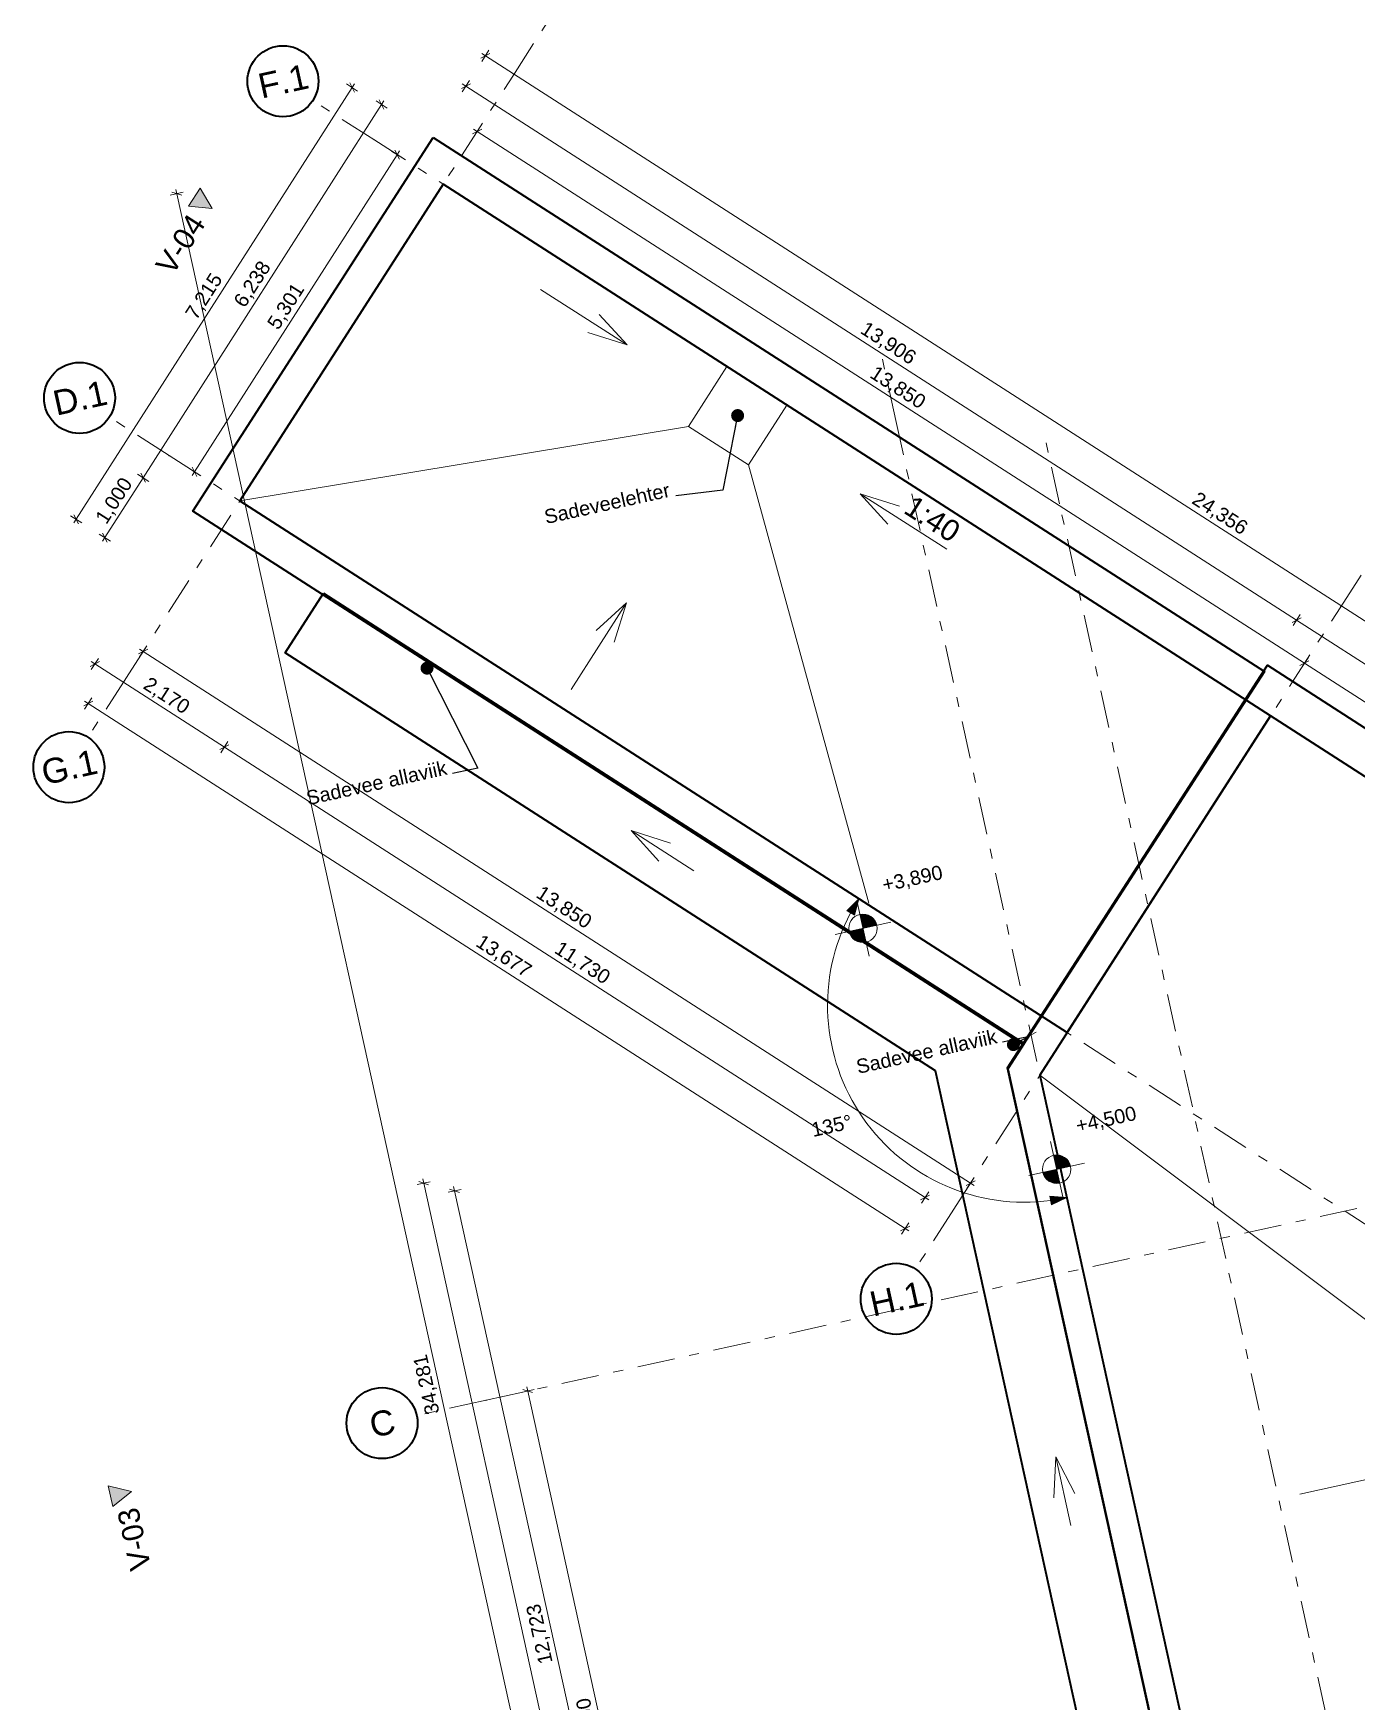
# Model space of a CAD drawing. Header units: millimetres. Extents: x 756393 to 789181, y -114824 to -59181.
# Drawn here: x 756393 to 775030, y -101578 to -78089 of the extents above; entities that cross this region are included whole.
import ezdxf

# ---------------------------------------------------------------- set-up
doc = ezdxf.new("R2010")
doc.units = ezdxf.units.MM
doc.header["$MEASUREMENT"] = 0
doc.linetypes.add('Double Dashed', pattern=[1093.611073, 529.166651, -211.666656, 141.111112, -211.666656])
doc.layers.add('Marker - Elevation', color=7, linetype='Continuous')
doc.layers.add('New_Dimensioning - General', color=7, linetype='Continuous')
for name, color, linetype, lineweight in [('Marker - Elevation_Pen_No__1', 7, 'Continuous', 13), ('New_2D Drafting - General_Pen_No__1', 7, 'Continuous', 13), ('New_Annotation - Label_Pen_No__1', 7, 'Continuous', 13), ('New_Annotation - Text_Pen_No__1', 7, 'Continuous', 13), ('New_Dimensioning - General_Pen_No__1', 7, 'Continuous', 13), ('New_Shell - Roof_Pen_No__7', 7, 'Continuous', 35), ('New_Structural - Grid_Pen_No__1', 7, 'Continuous', 13), ('New_Structural - Grid_Pen_No__7', 7, 'Continuous', 35)]:
    doc.layers.add(name, color=color, linetype=linetype, lineweight=lineweight)
doc.layers.add('New_Structural - Grid_Pen_No__61', color=7, linetype='Continuous', lineweight=20, true_color=0x6a6a6a)
doc.styles.add('GENERATED_STYLE_1', font='')
doc.styles.get('GENERATED_STYLE_1').set_extended_font_data('Arial')
doc.dimstyles.new('GENERATED_STYLE__1', dxfattribs={"dimtxt": 200, "dimasz": 95, "dimexe": 0.18, "dimexo": 0.0625, "dimgap": 0, "dimtad": 1, "dimdec": 3, "dimlfac": 0.001, "dimzin": 0, "dimdsep": 46, "dimtxsty": 'GENERATED_STYLE_1', "dimblk": 'ARROWHEAD_2', "dimblk1": 'ARROWHEAD_2', "dimblk2": 'ARROWHEAD_2', "dimcen": 0.09, "dimse1": 1, "dimse2": 1, "dimclrd": 7, "dimclre": 7, "dimclrt": 7, "dimadec": 0, "dimazin": 0, "dimtfac": 1, "dimtdec": 4, "dimtmove": 0, "dimatfit": 3, "dimfxl": 0, "dimtolj": 1, "dimtzin": 0, "dimarcsym": 0})
doc.dimstyles.new('GENERATED_STYLE__3', dxfattribs={"dimtxt": 200, "dimasz": 228, "dimexe": 0.18, "dimexo": 40, "dimgap": 0, "dimtad": 1, "dimdec": 3, "dimzin": 0, "dimdsep": 46, "dimtxsty": 'GENERATED_STYLE_1', "dimblk": 'ARROWHEAD_5', "dimblk1": 'ARROWHEAD_5', "dimblk2": 'ARROWHEAD_5', "dimcen": 0.09, "dimclrd": 7, "dimclre": 7, "dimclrt": 7, "dimadec": 0, "dimazin": 0, "dimtfac": 1, "dimtdec": 4, "dimtmove": 0, "dimatfit": 3, "dimfxl": 0, "dimtolj": 1, "dimtzin": 0, "dimarcsym": 0})
doc.dimstyles.new('GENERATED_STYLE__4', dxfattribs={"dimtxt": 0.18, "dimasz": 364.8, "dimexe": 0.18, "dimexo": 0.0625, "dimgap": 0, "dimtad": 0, "dimtih": 1, "dimtoh": 1, "dimdec": 4, "dimzin": 0, "dimdsep": 46, "dimcen": 0.09, "dimadec": 0, "dimazin": 0, "dimtfac": 1, "dimtdec": 4, "dimtmove": 0, "dimatfit": 3, "dimldrblk": 'ARROWHEAD_11', "dimfxl": 0, "dimtolj": 1, "dimtzin": 0, "dimarcsym": 0})

# ---------------------------------------------------------------- blocks, each defined once
blk = doc.blocks.new('*D10')
at = {"layer": 'New_Dimensioning - General_Pen_No__1', "color": 7, "linetype": 'Continuous', "lineweight": 13}
for p, q in [((765398, -106483), (763355, -97205)), ((765490, -106463), (765307, -106503)), ((765329, -106461), (765467, -106505)), ((766646, -112147), (765398, -106483)), ((766737, -112127), (766554, -112167)), ((766577, -112125), (766715, -112169)), ((766659, -112207), (766646, -112147))]:
    blk.add_line(p, q, dxfattribs=at)
at = {"layer": 'New_Dimensioning - General_Pen_No__1', "color": 7, "lineweight": 13, "insert": (766056, -109657), "char_height": 200, "attachment_point": 7, "rotation": 102.42, "style": 'GENERATED_STYLE_1'}
blk.add_mtext('\\A1;{\\pql;\\fArial|b0|i0|c0|p34;5,800}', dxfattribs=at)
blk = doc.blocks.new('ARROWHEAD_2')
at = {"color": 0, "linetype": 'Continuous', "lineweight": 0}
for p, q in [((0, 0), (-1, 0)), ((-0.38, -0.66), (0.38, 0.66))]:
    blk.add_line(p, q, dxfattribs=at)
blk = doc.blocks.new('*D11')
at = {"layer": 'New_Dimensioning - General_Pen_No__1', "color": 7, "linetype": 'Continuous', "lineweight": 13}
for p, q in [((763447, -97185), (763264, -97225)), ((763424, -97227), (763286, -97183)), ((763355, -97205), (763342, -97145)), ((765398, -106483), (763355, -97205)), ((765490, -106463), (765307, -106503)), ((765329, -106461), (765467, -106505))]:
    blk.add_line(p, q, dxfattribs=at)
at = {"layer": 'New_Dimensioning - General_Pen_No__1', "color": 7, "lineweight": 13, "insert": (764411, -102186), "char_height": 200, "attachment_point": 7, "rotation": 102.42, "style": 'GENERATED_STYLE_1'}
blk.add_mtext('\\A1;{\\pql;\\fArial|b0|i0|c0|p34;9,500}', dxfattribs=at)
blk = doc.blocks.new('*D13')
at = {"layer": 'New_Dimensioning - General_Pen_No__1', "color": 7, "linetype": 'Continuous', "lineweight": 13}
for p, q in [((765061, -106811), (762325, -94385)), ((765153, -106791), (764969, -106831)), ((764992, -106789), (765130, -106833)), ((766358, -112700), (765061, -106811)), ((766449, -112680), (766266, -112720)), ((766289, -112678), (766427, -112722)), ((766568, -113654), (766358, -112700))]:
    blk.add_line(p, q, dxfattribs=at)
at = {"layer": 'New_Dimensioning - General_Pen_No__1', "color": 7, "lineweight": 13, "insert": (765744, -110098), "char_height": 200, "attachment_point": 7, "rotation": 102.42, "style": 'GENERATED_STYLE_1'}
blk.add_mtext('\\A1;{\\pql;\\fArial|b0|i0|c0|p34;6,030}', dxfattribs=at)
blk = doc.blocks.new('*D14')
at = {"layer": 'New_Dimensioning - General_Pen_No__1', "color": 7, "linetype": 'Continuous', "lineweight": 13}
for p, q in [((762416, -94365), (762233, -94406)), ((762393, -94407), (762256, -94364)), ((762325, -94385), (762311, -94326)), ((765061, -106811), (762325, -94385)), ((764992, -106789), (765130, -106833))]:
    blk.add_line(p, q, dxfattribs=at)
at = {"layer": 'New_Dimensioning - General_Pen_No__1', "color": 7, "lineweight": 13, "insert": (763744, -101015), "char_height": 200, "attachment_point": 7, "rotation": 102.42, "style": 'GENERATED_STYLE_1'}
blk.add_mtext('\\A1;{\\pql;\\fArial|b0|i0|c0|p34;12,723}', dxfattribs=at)
blk = doc.blocks.new('*D15')
at = {"layer": 'New_Dimensioning - General_Pen_No__1', "color": 7, "linetype": 'Continuous', "lineweight": 13}
for p, q in [((761983, -94258), (761800, -94298)), ((761960, -94300), (761823, -94256)), ((761891, -94278), (761878, -94219)), ((766177, -113740), (761891, -94278)), ((766269, -113720), (766086, -113760)), ((766109, -113718), (766246, -113762)), ((766191, -113800), (766177, -113740))]:
    blk.add_line(p, q, dxfattribs=at)
at = {"layer": 'New_Dimensioning - General_Pen_No__1', "color": 7, "lineweight": 13, "insert": (764085, -104426), "char_height": 200, "attachment_point": 7, "rotation": 102.42, "style": 'GENERATED_STYLE_1'}
blk.add_mtext('\\A1;{\\pql;\\fArial|b0|i0|c0|p34;19,928}', dxfattribs=at)
blk = doc.blocks.new('*D16')
at = {"layer": 'New_Dimensioning - General_Pen_No__1', "color": 7, "linetype": 'Continuous', "lineweight": 13}
for p, q in [((758505, -80327), (758322, -80368)), ((758483, -80369), (758345, -80326)), ((758414, -80348), (758401, -80288)), ((765787, -113826), (758414, -80348)), ((765878, -113806), (765695, -113846)), ((765718, -113804), (765856, -113848)), ((765800, -113886), (765787, -113826))]:
    blk.add_line(p, q, dxfattribs=at)
at = {"layer": 'New_Dimensioning - General_Pen_No__1', "color": 7, "lineweight": 13, "insert": (762151, -97503), "char_height": 200, "attachment_point": 7, "rotation": 102.42, "style": 'GENERATED_STYLE_1'}
blk.add_mtext('\\A1;{\\pql;\\fArial|b0|i0|c0|p34;34,281}', dxfattribs=at)
blk = doc.blocks.new('*D17')
at = {"layer": 'New_Dimensioning - General_Pen_No__1', "color": 7, "linetype": 'Continuous', "lineweight": 13}
for p, q in [((758005, -86757), (757876, -86823)), ((757941, -86790), (757889, -86757)), ((757991, -86711), (757890, -86869)), ((769593, -94276), (757941, -86790)), ((769529, -94309), (769657, -94243)), ((769644, -94197), (769542, -94355)), ((769644, -94309), (769593, -94276))]:
    blk.add_line(p, q, dxfattribs=at)
at = {"layer": 'New_Dimensioning - General_Pen_No__1', "color": 7, "lineweight": 13, "insert": (763437, -90274), "char_height": 200, "attachment_point": 7, "rotation": 327.2802, "style": 'GENERATED_STYLE_1'}
blk.add_mtext('\\A1;{\\pql;\\fArial|b0|i0|c0|p34;13,850}', dxfattribs=at)
blk = doc.blocks.new('*D18')
at = {"layer": 'New_Dimensioning - General_Pen_No__1', "color": 7, "linetype": 'Continuous', "lineweight": 13}
for p, q in [((757208, -87046), (757309, -86889)), ((757323, -86934), (757194, -87001)), ((757207, -86934), (757258, -86968)), ((757258, -86968), (759084, -88140)), ((759148, -88107), (759019, -88173))]:
    blk.add_line(p, q, dxfattribs=at)
at = {"layer": 'New_Dimensioning - General_Pen_No__1', "color": 7, "lineweight": 13, "insert": (757905, -87335), "char_height": 200, "attachment_point": 7, "rotation": 327.2802, "style": 'GENERATED_STYLE_1'}
blk.add_mtext('\\A1;{\\pql;\\fArial|b0|i0|c0|p34;2,170}', dxfattribs=at)
blk = doc.blocks.new('*D19')
at = {"layer": 'New_Dimensioning - General_Pen_No__1', "color": 7, "linetype": 'Continuous', "lineweight": 13}
for p, q in [((757258, -86968), (759084, -88140)), ((759033, -88219), (759134, -88061)), ((759148, -88107), (759019, -88173)), ((759084, -88140), (768952, -94480)), ((768901, -94559), (769003, -94402)), ((768888, -94513), (769016, -94447)), ((768952, -94480), (769003, -94513))]:
    blk.add_line(p, q, dxfattribs=at)
at = {"layer": 'New_Dimensioning - General_Pen_No__1', "color": 7, "lineweight": 13, "insert": (763696, -91056), "char_height": 200, "attachment_point": 7, "rotation": 327.2802, "style": 'GENERATED_STYLE_1'}
blk.add_mtext('\\A1;{\\pql;\\fArial|b0|i0|c0|p34;11,730}', dxfattribs=at)
blk = doc.blocks.new('*D20')
at = {"layer": 'New_Dimensioning - General_Pen_No__1', "color": 7, "linetype": 'Continuous', "lineweight": 13}
for p, q in [((757230, -87491), (757102, -87557)), ((757166, -87524), (757114, -87491)), ((757217, -87445), (757115, -87603)), ((768673, -94917), (757166, -87524)), ((768608, -94950), (768737, -94884)), ((768723, -94838), (768622, -94996)), ((768724, -94950), (768673, -94917))]:
    blk.add_line(p, q, dxfattribs=at)
at = {"layer": 'New_Dimensioning - General_Pen_No__1', "color": 7, "lineweight": 13, "insert": (762589, -90961), "char_height": 200, "attachment_point": 7, "rotation": 327.2802, "style": 'GENERATED_STYLE_1'}
blk.add_mtext('\\A1;{\\pql;\\fArial|b0|i0|c0|p34;13,677}', dxfattribs=at)
blk = doc.blocks.new('*D21')
at = {"layer": 'New_Dimensioning - General_Pen_No__1', "color": 7, "linetype": 'Continuous', "lineweight": 13}
for p, q in [((761518, -79797), (758663, -84264)), ((761439, -79746), (761597, -79847)), ((761551, -79861), (761484, -79732)), ((761551, -79745), (761518, -79797)), ((758584, -84213), (758742, -84314)), ((758630, -84199), (758696, -84328)), ((758663, -84264), (758630, -84315))]:
    blk.add_line(p, q, dxfattribs=at)
at = {"layer": 'New_Dimensioning - General_Pen_No__1', "color": 7, "lineweight": 13, "insert": (759873, -82297), "char_height": 200, "attachment_point": 7, "rotation": 57.42, "style": 'GENERATED_STYLE_1'}
blk.add_mtext('\\A1;{\\pql;\\fArial|b0|i0|c0|p34;5,301}', dxfattribs=at)
blk = doc.blocks.new('*D22')
at = {"layer": 'New_Dimensioning - General_Pen_No__1', "color": 7, "linetype": 'Continuous', "lineweight": 13}
for p, q in [((758018, -84397), (757860, -84296)), ((757906, -84282), (757972, -84410)), ((757400, -85189), (757939, -84346)), ((757479, -85239), (757321, -85138)), ((757367, -85125), (757434, -85253)), ((757367, -85240), (757400, -85189))]:
    blk.add_line(p, q, dxfattribs=at)
at = {"layer": 'New_Dimensioning - General_Pen_No__1', "color": 7, "lineweight": 13, "insert": (757452, -85034), "char_height": 200, "attachment_point": 7, "rotation": 57.42, "style": 'GENERATED_STYLE_1'}
blk.add_mtext('\\A1;{\\pql;\\fArial|b0|i0|c0|p34;1,000}', dxfattribs=at)
blk = doc.blocks.new('*D23')
at = {"layer": 'New_Dimensioning - General_Pen_No__1', "color": 7, "linetype": 'Continuous', "lineweight": 13}
for p, q in [((757939, -84346), (761298, -79090)), ((761377, -79141), (761219, -79040)), ((761331, -79154), (761264, -79026)), ((761298, -79090), (761331, -79039)), ((758018, -84397), (757860, -84296)), ((757906, -84282), (757972, -84410))]:
    blk.add_line(p, q, dxfattribs=at)
at = {"layer": 'New_Dimensioning - General_Pen_No__1', "color": 7, "lineweight": 13, "insert": (759400, -81985), "char_height": 200, "attachment_point": 7, "rotation": 57.42, "style": 'GENERATED_STYLE_1'}
blk.add_mtext('\\A1;{\\pql;\\fArial|b0|i0|c0|p34;6,238}', dxfattribs=at)
blk = doc.blocks.new('*D24')
at = {"layer": 'New_Dimensioning - General_Pen_No__1', "color": 7, "linetype": 'Continuous', "lineweight": 13}
for p, q in [((756996, -84930), (760881, -78851)), ((760960, -78901), (760802, -78800)), ((760914, -78915), (760848, -78787)), ((760881, -78851), (760914, -78799)), ((757075, -84981), (756917, -84880)), ((756963, -84866), (757029, -84994)), ((756963, -84982), (756996, -84930))]:
    blk.add_line(p, q, dxfattribs=at)
at = {"layer": 'New_Dimensioning - General_Pen_No__1', "color": 7, "lineweight": 13, "insert": (758720, -82157), "char_height": 200, "attachment_point": 7, "rotation": 57.42, "style": 'GENERATED_STYLE_1'}
blk.add_mtext('\\A1;{\\pql;\\fArial|b0|i0|c0|p34;7,215}', dxfattribs=at)
blk = doc.blocks.new('*D31')
at = {"layer": 'New_Dimensioning - General_Pen_No__1', "color": 7, "linetype": 'Continuous', "lineweight": 13}
for p, q in [((774231, -86990), (774359, -86924)), ((782330, -92119), (774295, -86957)), ((782380, -92041), (782279, -92198)), ((782266, -92153), (782394, -92086)), ((782381, -92153), (782330, -92119))]:
    blk.add_line(p, q, dxfattribs=at)
at = {"layer": 'New_Dimensioning - General_Pen_No__1', "color": 7, "lineweight": 13, "insert": (778046, -89320), "char_height": 200, "attachment_point": 7, "rotation": 327.2802, "style": 'GENERATED_STYLE_1'}
blk.add_mtext('\\A1;{\\pql;\\fArial|b0|i0|c0|p34;9,550}', dxfattribs=at)
blk = doc.blocks.new('*D32')
at = {"layer": 'New_Dimensioning - General_Pen_No__1', "color": 7, "linetype": 'Continuous', "lineweight": 13}
for p, q in [((762694, -79392), (762592, -79550)), ((762707, -79438), (762579, -79504)), ((762643, -79471), (762591, -79438)), ((774295, -86957), (762643, -79471)), ((774346, -86879), (774244, -87036)), ((774231, -86990), (774359, -86924)), ((782330, -92119), (774295, -86957))]:
    blk.add_line(p, q, dxfattribs=at)
at = {"layer": 'New_Dimensioning - General_Pen_No__1', "color": 7, "lineweight": 13, "insert": (768139, -82955), "char_height": 200, "attachment_point": 7, "rotation": 327.2802, "style": 'GENERATED_STYLE_1'}
blk.add_mtext('\\A1;{\\pql;\\fArial|b0|i0|c0|p34;13,850}', dxfattribs=at)
blk = doc.blocks.new('*D35')
at = {"layer": 'New_Dimensioning - General_Pen_No__1', "color": 7, "linetype": 'Continuous', "lineweight": 13}
for p, q in [((774185, -86349), (762485, -78833)), ((774121, -86383), (774249, -86316)), ((774235, -86271), (774134, -86428)), ((777055, -88194), (774185, -86349)), ((776991, -88227), (777119, -88161)), ((777106, -88115), (777005, -88273)), ((782976, -91998), (777055, -88194))]:
    blk.add_line(p, q, dxfattribs=at)
at = {"layer": 'New_Dimensioning - General_Pen_No__1', "color": 7, "lineweight": 13, "insert": (775354, -87053), "char_height": 200, "attachment_point": 7, "rotation": 327.2802, "style": 'GENERATED_STYLE_1'}
blk.add_mtext('\\A1;{\\pql;\\fArial|b0|i0|c0|p34;3,412}', dxfattribs=at)
blk = doc.blocks.new('*D36')
at = {"layer": 'New_Dimensioning - General_Pen_No__1', "color": 7, "linetype": 'Continuous', "lineweight": 13}
for p, q in [((762549, -78799), (762421, -78866)), ((762485, -78833), (762433, -78799)), ((762536, -78754), (762434, -78911)), ((774185, -86349), (762485, -78833)), ((774121, -86383), (774249, -86316))]:
    blk.add_line(p, q, dxfattribs=at)
at = {"layer": 'New_Dimensioning - General_Pen_No__1', "color": 7, "lineweight": 13, "insert": (768005, -82331), "char_height": 200, "attachment_point": 7, "rotation": 327.2802, "style": 'GENERATED_STYLE_1'}
blk.add_mtext('\\A1;{\\pql;\\fArial|b0|i0|c0|p34;13,906}', dxfattribs=at)
blk = doc.blocks.new('*D42')
at = {"layer": 'New_Dimensioning - General_Pen_No__1', "color": 7, "linetype": 'Continuous', "lineweight": 13}
for p, q in [((762824, -78372), (762695, -78438)), ((762759, -78405), (762708, -78372)), ((762810, -78326), (762709, -78484)), ((783251, -91570), (762759, -78405)), ((783187, -91603), (783315, -91537)), ((783301, -91492), (783200, -91649)), ((783302, -91603), (783251, -91570))]:
    blk.add_line(p, q, dxfattribs=at)
at = {"layer": 'New_Dimensioning - General_Pen_No__1', "color": 7, "lineweight": 13, "insert": (772675, -84728), "char_height": 200, "attachment_point": 7, "rotation": 327.2802, "style": 'GENERATED_STYLE_1'}
blk.add_mtext('\\A1;{\\pql;\\fArial|b0|i0|c0|p34;24,356}', dxfattribs=at)
blk = doc.blocks.new('*D43')
at = {"layer": 'New_Dimensioning - General_Pen_No__1', "linetype": 'Continuous', "lineweight": 13}
for points in [[(768019, -90274), (767849, -90442), (767956, -90505)], [(770950, -94482), (770711, -94461), (770732, -94584)]]:
    blk.add_hatch(color=7, dxfattribs=at).paths.add_polyline_path(points)
at = {"layer": 'New_Dimensioning - General_Pen_No__1', "color": 7, "linetype": 'Continuous', "lineweight": 13}
for p, q in [((768019, -90274), (767849, -90442)), ((768019, -90274), (767956, -90505)), ((767956, -90505), (767849, -90442)), ((770950, -94482), (770711, -94461)), ((770732, -94584), (770711, -94461)), ((770950, -94482), (770732, -94584))]:
    blk.add_line(p, q, dxfattribs=at)
blk.add_arc((770353, -91773), 2774, 152.0686, 277.6316, dxfattribs=at)
at = {"layer": 'New_Dimensioning - General_Pen_No__1', "color": 7, "lineweight": 13, "insert": (767376, -93631), "char_height": 200, "attachment_point": 7, "rotation": 12.42, "style": 'GENERATED_STYLE_1'}
blk.add_mtext('\\A1;{\\pql;\\fArial|b0|i0|c0|p34;135°}', dxfattribs=at)
blk = doc.blocks.new('ARROWHEAD_5')
at = {"linetype": 'Continuous', "lineweight": 0}
blk.add_hatch(color=0, dxfattribs=at).paths.add_polyline_path([(-1, 0.2679), (0, 0), (-1, -0.2679)])
at = {"color": 0, "linetype": 'Continuous', "lineweight": 0}
blk.add_line((0, 0), (-1, 0), dxfattribs=at)
blk = doc.blocks.new('ARROWHEAD_11')
at = {"color": 0, "linetype": 'Continuous', "lineweight": 0}
blk.add_line((0, 0), (-1, 0), dxfattribs=at)
at = {"color": 0, "linetype": 'Continuous', "lineweight": 0, "const_width": 0.25, "flags": 128}
blk.add_lwpolyline([(-0.125, 0, 1), (0.125, 0, 1)], format="xyb", close=True, dxfattribs=at)

msp = doc.modelspace()

# ---------------------------------------------------------------- hatches: boundary and pattern name
at = {"layer": 'Marker - Elevation', "linetype": 'Continuous', "lineweight": 0, "true_color": 0x000000}
for points in [[(758579.8692, -80520.2282), (758913.3461, -80556.1891), (758742.0287, -80267.8311)], [(757512.5036, -98830.1709), (757773.2213, -98619.1584), (757447.9807, -98537.1918)]]:
    msp.add_hatch(color=18, dxfattribs=at).paths.add_polyline_path(points)
at = {"layer": 'New_Dimensioning - General_Pen_No__1', "linetype": 'Continuous', "lineweight": 13}
for points in [[(768076.7403, -90689.8469), (768272.0597, -90646.8316), (768240.7306, -90575.3605), (768184.4355, -90521.3188), (768111.7448, -90492.9341), (768033.7249, -90494.5275)], [(768076.7403, -90689.8469), (767881.4208, -90732.8623), (767912.7499, -90804.3334), (767969.045, -90858.3751), (768041.7357, -90886.7598), (768119.7556, -90885.1664)], [(770804.7066, -94081.6503), (771000.0261, -94038.635), (770968.697, -93967.1638), (770912.4019, -93913.1222), (770839.7112, -93884.7374), (770761.6913, -93886.3309)], [(770804.7066, -94081.6503), (770609.3872, -94124.6656), (770640.7163, -94196.1368), (770697.0114, -94250.1784), (770769.7021, -94278.5632), (770847.722, -94276.9697)]]:
    msp.add_hatch(color=7, dxfattribs=at).paths.add_polyline_path(points)

# ---------------------------------------------------------------- linework, layer by layer
at = {"layer": 'Marker - Elevation_Pen_No__1', "color": 7, "linetype": 'Continuous', "lineweight": 13, "flags": 128}
for points in [[(758579.8692, -80520.2282), (758742.0287, -80267.8311), (758913.3461, -80556.1891)], [(757512.5036, -98830.1709), (757447.9807, -98537.1918), (757773.2213, -98619.1584)]]:
    msp.add_lwpolyline(points, close=True, dxfattribs=at)
at = {"layer": 'New_2D Drafting - General_Pen_No__1', "color": 7, "linetype": 'Continuous', "lineweight": 13}
for p, q in [((764755.1054, -82475.2581), (763535.3694, -81695.8048)), ((764755.1054, -82475.2581), (764364.1603, -82047.4189)), ((764755.1054, -82475.2581), (764202.6174, -82300.2111)), ((765621.5759, -83622.3336), (759301.2742, -84672.0969)), ((766462.8997, -84162.8651), (768161.7954, -90334.8543)), ((768037.2179, -84572.641), (769256.9539, -85352.0943)), ((768037.2179, -84572.641), (768589.7059, -84747.688)), ((768037.2179, -84572.641), (768428.163, -85000.4802)), ((764746.1572, -86105.9771), (763966.7039, -87325.713)), ((764746.1572, -86105.9771), (764318.318, -86496.9221)), ((764746.1572, -86105.9771), (764571.1102, -86658.465)), ((765695.6392, -89878.8482), (764812.4849, -89314.4822)), ((764812.4849, -89314.4822), (765364.9729, -89489.5292)), ((764812.4849, -89314.4822), (765203.43, -89742.3214)), ((776948.6284, -97544.3636), (770569.637, -92756.0992)), ((770792.8717, -98130.9739), (770766.7836, -98709.9418)), ((770792.8717, -98130.9739), (771005.3972, -99095.9874)), ((770792.8717, -98130.9739), (771059.7628, -98645.4188)), ((775642.5264, -98343.989), (774228.8861, -98655.3159))]:
    msp.add_line(p, q, dxfattribs=at)
at = {"layer": 'New_2D Drafting - General_Pen_No__1', "color": 7, "linetype": 'Continuous', "lineweight": 13, "flags": 128}
msp.add_lwpolyline([(765621.5759, -83622.3336), (766462.8997, -84162.8651), (767003.4312, -83321.5413), (766162.1074, -82781.0098)], close=True, dxfattribs=at)
at = {"layer": 'New_Dimensioning - General_Pen_No__1', "color": 7, "linetype": 'Continuous', "lineweight": 13}
for p, q in [((768162.7709, -91080.4858), (767990.7096, -90299.2081)), ((767686.1014, -90775.8776), (768467.3791, -90603.8163)), ((770890.7373, -94472.2892), (770718.676, -93691.0114)), ((770414.0678, -94167.6809), (771195.3455, -93995.6196))]:
    msp.add_line(p, q, dxfattribs=at)
for centre in [(768076.7403, -90689.8469), (770804.7066, -94081.6503)]:
    msp.add_circle(centre, 200, dxfattribs=at)
at = {"layer": 'New_Shell - Roof_Pen_No__7', "color": 7, "linetype": 'Continuous', "lineweight": 35, "flags": 128}
for points in [[(762022.0435, -79552.9807), (773731.4223, -87075.3911), (770335.3064, -92329.364), (758640.7422, -84815.8807)], [(762166.0919, -80213.0799), (759301.2742, -84672.0969), (770953.6117, -92158.459), (773818.4256, -87699.441)], [(760478.4417, -85969.2203), (770347.7924, -92310.0475), (770115.3241, -92669.7196), (772854.0754, -105094.7101), (774775.6581, -104671.5141), (776067.6232, -110537.9333), (779632.3623, -109752.1835), (779662.4803, -110770.1998), (773384.3871, -112152.8277), (769099.548, -92696.6822), (759937.9107, -86810.5444)], [(770111.9933, -92654.6085), (773775.7398, -86986.0963), (776645.0307, -88832.2117), (779880.4638, -103533.968), (772851.277, -105082.0145)], [(773818.4257, -87699.441), (770569.637, -92756.0992), (773142.2034, -104437.9651), (773170.5988, -104566.2616), (775123.6555, -104136.1386), (779225.2002, -103232.076), (779203.7837, -103134.8282), (778614.2052, -100457.733), (778217.1231, -98654.7039), (777674.9144, -96192.7008), (776131.7595, -89185.7059)]]:
    msp.add_lwpolyline(points, close=True, dxfattribs=at)
at = {"layer": 'New_Structural - Grid_Pen_No__61', "color": 251, "linetype": 'Double Dashed', "lineweight": 20, "true_color": 0x6a6a6a}
for p, q in [((763153.091, -78676.8405), (763693.6225, -77835.5167)), ((757703.7681, -87158.5752), (763153.091, -78676.8405)), ((761188.3426, -79585.4783), (760328.5257, -79033.0654)), ((761188.3426, -79585.4783), (783276.9476, -93776.9079)), ((768539.6854, -83539.3539), (768324.6088, -82562.7567)), ((758305.0325, -84032.6129), (757463.7087, -83492.0814)), ((774996.7031, -112858.6988), (768539.6854, -83539.3539)), ((770846.1507, -84713.296), (770631.0741, -83736.6988)), ((758305.0325, -84032.6129), (780441.4624, -98254.7689)), ((776949.8974, -112428.5456), (770846.1507, -84713.296)), ((774805.6886, -86162.7909), (775346.2201, -85321.4671)), ((769356.3657, -94644.5256), (774805.6886, -86162.7909)), ((757703.7681, -87158.5752), (757163.2366, -87999.8989)), ((762769.1025, -97334.1278), (784063.9888, -92644.3417)), ((769356.3657, -94644.5256), (768815.8342, -95485.8493)), ((762769.1025, -97334.1278), (761792.5053, -97549.2044))]:
    msp.add_line(p, q, dxfattribs=at)
for p in [(763153.091, -78676.8405), (763153.091, -78676.8405), (761188.3426, -79585.4783), (761188.3426, -79585.4783), (758305.0325, -84032.6129), (758305.0325, -84032.6129), (774805.6886, -86162.7909), (774805.6886, -86162.7909), (757703.7681, -87158.5752), (757703.7681, -87158.5752), (769356.3657, -94644.5256), (769356.3657, -94644.5256), (762769.1025, -97334.1278), (762769.1025, -97334.1278)]:
    msp.add_point(p, dxfattribs=at)
at = {"layer": 'New_Structural - Grid_Pen_No__7', "color": 7, "linetype": 'Continuous', "lineweight": 35}
for centre in [(759907.8638, -78762.7996), (757043.0468, -83221.8156), (756892.9709, -88420.5608), (768545.5685, -95906.5112), (761304.2067, -97656.7427)]:
    msp.add_circle(centre, 500, dxfattribs=at)

# ---------------------------------------------------------------- texts
at = {"layer": 'Marker - Elevation_Pen_No__1', "color": 7, "lineweight": 13, "char_height": 300, "attachment_point": 7, "style": 'GENERATED_STYLE_1'}
for s, insert, rotation in [('\\A1;{\\pql;\\pt0;\\fArial|b0|i0|c0|p34;V-04}', (758355.3267, -81513.1524), 57.28017163), ('\\A1;{\\pql;\\pt0;\\fArial|b0|i0|c0|p34;V-03}', (758058.1321, -99689.6769), 102.42002172)]:
    msp.add_mtext(s, dxfattribs=dict(at, insert=insert, rotation=rotation))
at = {"layer": 'New_Annotation - Label_Pen_No__1', "color": 7, "linetype": 'Continuous', "lineweight": 13, "char_height": 200, "attachment_point": 7, "rotation": 12.44083487, "style": 'GENERATED_STYLE_1'}
for s, insert in [('\\A1;{\\pql;\\fArial|b0|i0|c0|p34;Sadevee\\fArial|b0|i0|c0|p34;lehter\\fArial|b0|i0|c0|p34; }', (763615.3917, -85000.8376)), ('\\A1;{\\pql;\\fArial|b0|i0|c0|p34;Sadevee\\fArial|b0|i0|c0|p34; allaviik\\fArial|b0|i0|c0|p34; }', (760262.5329, -88960.0804)), ('\\A1;{\\pql;\\fArial|b0|i0|c0|p34;Sadevee\\fArial|b0|i0|c0|p34; allaviik\\fArial|b0|i0|c0|p34; }', (768009.0171, -92742.4913))]:
    msp.add_mtext(s, dxfattribs=dict(at, insert=insert))
at = {"layer": 'New_Annotation - Text_Pen_No__1', "color": 7, "linetype": 'Continuous', "lineweight": 13, "insert": (769137.5971, -84797.7317), "char_height": 300, "attachment_point": 2, "rotation": 327.42002172, "style": 'GENERATED_STYLE_1'}
msp.add_mtext('\\A1;{\\pqc;\\fArial|b0|i0|c0|p34;1:40}', dxfattribs=at)
at = {"layer": 'New_Dimensioning - General_Pen_No__1', "color": 7, "lineweight": 13, "char_height": 200, "attachment_point": 7, "rotation": 12.42002172, "style": 'GENERATED_STYLE_1'}
for s, insert in [('\\A1;{\\pql;\\fArial|b0|i0|c0|p34;+3,890}', (768381.3485, -90213.1774)), ('\\A1;{\\pql;\\fArial|b0|i0|c0|p34;+4,500}', (771109.3149, -93604.9808))]:
    msp.add_mtext(s, dxfattribs=dict(at, insert=insert))
at = {"layer": 'New_Structural - Grid_Pen_No__1', "color": 7, "lineweight": 13, "char_height": 350, "attachment_point": 1, "rotation": 12.42002172, "style": 'GENERATED_STYLE_1'}
for s, insert in [('\\A1;{\\pql;\\pt0;\\fArial|b0|i0|c0|p34;F.1}', (759531.1504, -78666.5698)), ('\\A1;{\\pql;\\pt0;\\fArial|b0|i0|c0|p34;D.1}', (756641.3325, -83131.0918)), ('\\A1;{\\pql;\\pt0;\\fArial|b0|i0|c0|p34;G.1}', (756477.1936, -88332.9341)), ('\\A1;{\\pql;\\pt0;\\fArial|b0|i0|c0|p34;H.1}', (768143.8541, -95815.7874)), ('\\A1;{\\pql;\\pt0;\\fArial|b0|i0|c0|p34;C}', (761097.8118, -97523.0035))]:
    msp.add_mtext(s, dxfattribs=dict(at, insert=insert))

# ---------------------------------------------------------------- dimensions: what is measured, and where the dimension line sits
at = {"layer": 'New_Dimensioning - General', "color": 7, "linetype": 'Continuous', "lineweight": 13}
for base, p1, p2, angle, picture, middle, turn in [((762759.4559, -78405.2155), (782513.5852, -92717.7323), (762022.0435, -79552.9807), 147.28020306, '*D42', (773082.3969, -84871.0594), 327.28020306), ((760880.7863, -78850.9751), (757400.3146, -85188.933), (761285.2992, -79109.4728), 57.42002007, '*D24', (758817.1247, -81820.3255), 57.42002007), ((762484.912, -78832.5367), (773775.7398, -86986.0963), (762022.0435, -79552.9807), 147.28020306, '*D36', (768412.1506, -82474.2446), 327.28020306), ((774184.7829, -86349.4303), (776645.0307, -88832.2117), (773775.7398, -86986.0963), 147.28020306, '*D35', (775697.0434, -87154.6179), 327.28020306), ((761297.685, -79090.0907), (760478.4417, -85969.2203), (762022.0435, -79552.9807), 57.42002007, '*D23', (759497.0679, -81647.8131), 57.42002007), ((762642.8288, -79471.0507), (774154.5987, -87176.1968), (762572.5971, -79580.3647), 147.28020306, '*D32', (768539.9667, -83093.4196), 327.28020306), ((758413.7776, -80347.6314), (773384.3871, -112152.8277), (762022.0435, -79552.9807), 102.42002172, '*D16', (761964.7445, -97122.4182), 102.42002172), ((758663.1056, -84263.5419), (761532.0856, -79805.7452), (759085.8022, -84533.6595), 237.42002007, '*D21', (759969.2214, -81959.6596), 57.42002007), ((757938.7893, -84346.2949), (759937.9107, -86810.5444), (760478.4417, -85969.2203), 57.42002007, '*D22', (757548.3826, -84697.2343), 57.42002007), ((759083.6287, -88140.2145), (758640.7422, -84815.8807), (760478.4417, -85969.2203), 327.28020306, '*D18', (758241.6706, -87432.8717), 327.28020306), ((768951.9974, -94480.4107), (760478.4417, -85969.2203), (770115.3241, -92669.7196), 327.28020306, '*D19', (764097.2431, -91194.9402), 327.28020306), ((757165.8677, -87524.0473), (769184.6518, -94119.7082), (757677.9872, -86726.9452), 147.28020306, '*D20', (762990.1689, -91099.6202), 327.28020306), ((757940.6255, -86789.9122), (769066.5474, -95095.6206), (757703.7681, -87158.5752), 147.28020306, '*D17', (763837.7631, -90412.281), 327.28020306), ((774295.167, -86957.4056), (782538.2256, -91795.0665), (774154.5987, -87176.1968), 147.28020306, '*D31', (778383.1602, -89417.4413), 327.28020306), ((762324.5158, -94385.4942), (772854.0754, -105094.7101), (770115.3241, -92669.7196), 102.42002172, '*D14', (763557.232, -100633.813), 102.42002172), ((761891.3115, -94278.248), (766864.8009, -113588.6403), (762578.7208, -94126.8595), 102.42002172, '*D15', (763898.8308, -104044.7113), 102.42002172), ((765060.9897, -106810.9863), (781085.4433, -109456.4068), (772854.0754, -105094.7101), 102.42002172, '*D13', (765573.9995, -109791.3382), 102.42002172), ((763355.0608, -97205.0818), (769129.9391, -105660.9313), (766301.1007, -96556.2736), 102.42002172, '*D11', (764241.2291, -101879.8321), 102.42002172), ((765398.2886, -106482.755), (770426.4841, -111314.3815), (769129.9391, -105660.9313), 102.42002172, '*D10', (765886.5651, -109350.8005), 102.42002172)]:
    dim = msp.add_linear_dim(base=base, p1=p1, p2=p2, angle=angle, dimstyle='GENERATED_STYLE__1', dxfattribs=at)
    dim.commit()
    dim.dimension.update_dxf_attribs({"geometry": picture, "text_midpoint": middle, "dimtype": 160, "text_rotation": turn})
dim = msp.add_angular_dim_3p(base=(768076.5879, -93358.2948), center=(770353.0252, -91773.1759), p1=(774996.7031, -112858.6988), p2=(758305.0325, -84032.6129), dimstyle='GENERATED_STYLE__3', dxfattribs=at)
dim.commit()
dim.dimension.update_dxf_attribs({"geometry": '*D43', "text_midpoint": (767629.7847, -93472.6159), "dimtype": 165, "text_rotation": 12.42002172})

# ---------------------------------------------------------------- leaders
at = {"layer": 'New_Annotation - Label_Pen_No__1', "color": 7, "linetype": 'Continuous', "lineweight": 13, "annotation_type": 0, "has_hookline": 1, "hookline_direction": 1, "horizontal_direction": (0.976519, 0.215431, 0)}
for points, text_width in [([(766311.8978, -83470.1021), (766101.6835, -84519.183), (765440.1151, -84598.2826)], 1868.6), ([(761937.6456, -87026.9406), (762651.6842, -88433.0061), (762295.4501, -88511.5954)], 2081.8), ([(770196.2031, -92326.8874), (770398.1684, -92215.4169), (770041.9343, -92294.0063)], 2081.8)]:
    msp.add_leader(points, dimstyle='GENERATED_STYLE__4', dxfattribs=dict(at, text_width=text_width))

doc.saveas('drawing.dxf')
